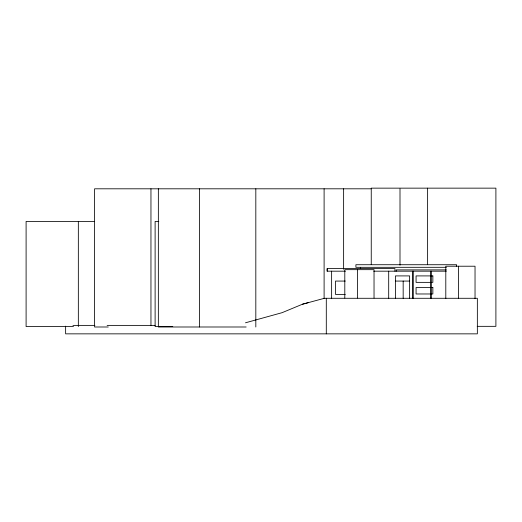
<?xml version="1.0" encoding="UTF-8"?>
<svg xmlns="http://www.w3.org/2000/svg" width="522" height="522" viewBox="0 0 522 522"><rect width="100%" height="100%" fill="white"/><g stroke="black" fill="none" stroke-linecap="round" stroke-linejoin="round"><path stroke-width="0.78" d="M65.628 326.152L65.628 333.852L477.349 333.852L477.349 298.284L324.43 298.284L302.486 304.209L282.089 312.678L245.477 322.798M302.486 304.209L308.456 302.603M371.012 188.807L94.586 188.807L94.586 326.994L108.276 326.994M94.417 221.432L26.1 221.432L26.1 326.576L73.517 326.576M158.819 221.432L155.112 221.432L155.112 326.576L172.795 326.576M446.362 267.31L355.906 267.31L355.906 264.726L456.587 264.726L456.587 266.664M446.362 269.887L396.244 269.887L396.244 271.179M345.486 271.179L327.111 271.179L327.111 268.595L394.952 268.595L394.952 271.179M373.745 271.179L446.362 271.179M345.283 281.071L335.502 281.071L335.502 294.408L345.283 294.408M395.422 281.071L409.62 281.071M72.95 325.382L94.919 325.382M107.121 325.382L155.125 325.382M477.206 326.335L495.9 326.335L495.9 188.148L371.246 188.148L371.246 264.556M246.156 326.994L158.355 326.994L158.355 188.807M475.033 298.623L475.033 266.22L445.801 266.22L445.801 298.623M458.597 266.22L458.597 298.623M431.348 271.179L431.348 298.284M430.487 271.179L430.487 298.284M427.616 188.148L427.616 264.556M413.28 271.179L413.28 298.284M412.419 271.179L412.419 298.284M409.62 298.284L409.62 275.91L395.422 275.91L395.422 298.284M403.167 281.071L403.167 298.284M400.002 188.807L400.002 265.222M388.694 271.179L388.694 298.688M374.033 298.023L374.033 269.665L344.801 269.665L344.801 298.023M360.428 267.31L360.428 268.595M357.596 269.665L357.596 298.023M343.626 188.807L343.626 269.28M331.627 271.179L331.627 298.688M327.261 268.595L327.261 271.179M326.296 298.284L326.296 333.852M324.103 188.807L324.103 298.545M255.819 188.807L255.819 326.994M199.45 188.807L199.45 326.994M150.956 188.807L150.956 325.369M78.339 221.432L78.339 326.576M432.855 275.91L416.073 275.91L416.073 282.363L432.855 282.363L432.855 275.91M432.855 287.524L416.073 287.524L416.073 293.977L432.855 293.977L432.855 287.524"/></g></svg>
